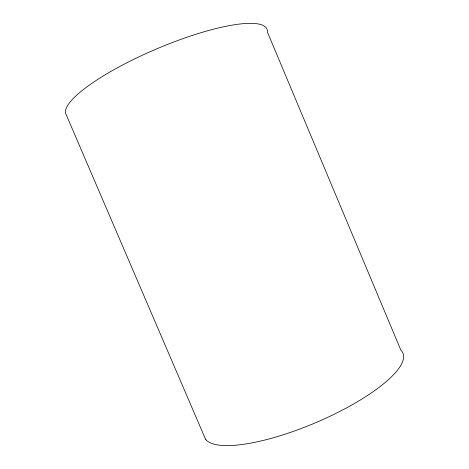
<?xml version="1.0" encoding="UTF-8"?>
<svg xmlns="http://www.w3.org/2000/svg" width="469" height="469" viewBox="0 0 469 469"><rect width="100%" height="100%" fill="white"/><g stroke="black" fill="none" stroke-linecap="round" stroke-linejoin="round"><path stroke-width="0.7" d="M205.504 439.154L65.425 112.888A109.248 24.892 -23 0 1 165.909 45.065A109.248 24.892 -23 0 1 267.412 32.091L400.925 350.267A107.794 29.91 -23 0 1 324.425 418.852A107.794 29.91 -23 0 1 205.504 439.154"/></g></svg>
